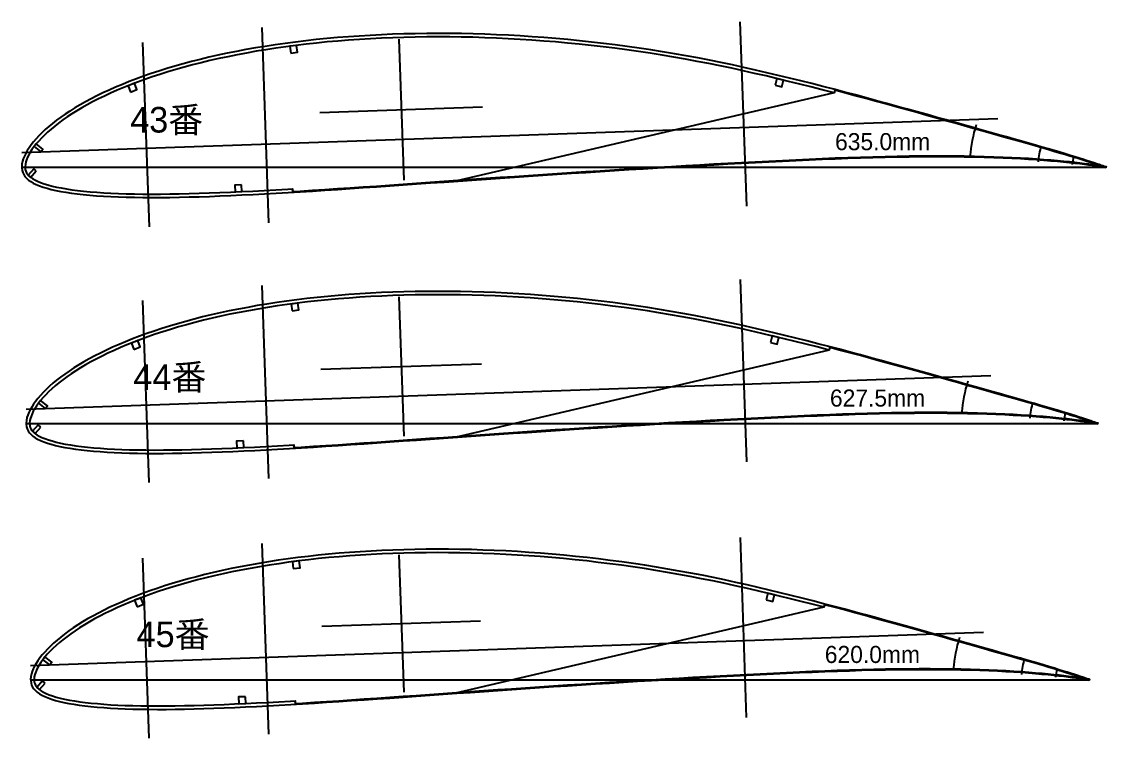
# Model space of a CAD drawing. Header units: metres. Extents: x -277 to 515, y -3484 to 105.
# Drawn here: x -222 to 413, y -3484 to -3065 of the extents above; entities that cross this region are included whole.
import ezdxf

# ---------------------------------------------------------------- set-up
doc = ezdxf.new("R2010")
doc.units = ezdxf.units.M
for name, color, linetype in [('FoilLayer', 7, 'Continuous'), ('RefFoilLayer', 7, 'Continuous'), ('StringerLayer', 7, 'Continuous'), ('SubLayer', 7, 'Continuous'), ('TextLayer', 7, 'Continuous')]:
    doc.layers.add(name, color=color, linetype=linetype)
doc.styles.add('MSゴシック', font='bigfont')

msp = doc.modelspace()

# ---------------------------------------------------------------- linework, layer by layer
at = {"layer": 'FoilLayer'}
for p, q in [((254, -3104.59), (253.49, -3106.53)), ((253.49, -3106.53), (31.75, -3158.23)), ((-63.5, -3164.66), (-63.62, -3162.66)), ((250.49, -3257.06), (31.38, -3308.13)), ((251, -3255.13), (250.49, -3257.06)), ((-62.75, -3314.48), (-62.87, -3312.49)), ((247.49, -3407.6), (31, -3458.04)), ((248, -3405.66), (247.49, -3407.6)), ((-62, -3464.31), (-62.12, -3462.31))]:
    msp.add_line(p, q, dxfattribs=at)
for points in [[(412.6, -3150.39), (412.48, -3150.35), (412.1, -3150.22), (411.5, -3150.01), (410.69, -3149.73), (409.66, -3149.37), (408.42, -3148.95), (406.99, -3148.46), (405.35, -3147.92), (403.52, -3147.31), (401.51, -3146.66), (399.3, -3145.95), (396.9, -3145.19), (394.32, -3144.39), (391.54, -3143.54), (388.59, -3142.65), (385.46, -3141.71), (382.16, -3140.74), (378.67, -3139.72), (375.01, -3138.67), (371.17, -3137.57), (367.17, -3136.43), (362.99, -3135.25), (358.67, -3134.02), (354.19, -3132.75), (349.56, -3131.45), (344.78, -3130.1), (339.87, -3128.71), (334.83, -3127.29), (329.66, -3125.83), (324.36, -3124.34), (318.94, -3122.82), (313.41, -3121.27), (307.77, -3119.69), (302.05, -3118.09), (296.22, -3116.48), (290.29, -3114.85), (284.28, -3113.2), (278.19, -3111.53), (272.03, -3109.84), (265.81, -3108.17), (259.52, -3106.5), (253.89, -3105.03), (253.49, -3106.53), (252.77, -3106.34), (246.36, -3104.68), (239.91, -3103.04), (233.4, -3101.41), (226.83, -3099.81), (220.22, -3098.22), (213.57, -3096.64), (206.91, -3095.1), (200.23, -3093.59), (193.53, -3092.13), (186.8, -3090.73), (180.02, -3089.37), (173.23, -3088.06), (166.41, -3086.8), (159.57, -3085.59), (152.71, -3084.45), (145.84, -3083.36), (138.93, -3082.33), (132.01, -3081.35), (125.09, -3080.43), (118.15, -3079.57), (111.21, -3078.76), (104.26, -3078.03), (97.3, -3077.35), (90.35, -3076.72), (83.4, -3076.16), (76.45, -3075.65), (69.53, -3075.2), (62.62, -3074.81), (55.72, -3074.49), (48.84, -3074.22), (41.99, -3074.01), (35.17, -3073.86), (28.38, -3073.77), (21.64, -3073.75), (14.91, -3073.79), (8.22, -3073.89), (1.58, -3074.03), (-5.01, -3074.24), (-11.54, -3074.51), (-18.02, -3074.84), (-24.45, -3075.23), (-30.84, -3075.68), (-37.15, -3076.18), (-43.38, -3076.73), (-49.54, -3077.35), (-55.65, -3078.03), (-61.68, -3078.77), (-67.63, -3079.55), (-73.51, -3080.39), (-79.3, -3081.26), (-84.99, -3082.2), (-90.6, -3083.19), (-96.13, -3084.24), (-101.56, -3085.33), (-106.9, -3086.47), (-112.13, -3087.64), (-117.25, -3088.86), (-122.27, -3090.14), (-127.19, -3091.46), (-132.01, -3092.84), (-136.71, -3094.23), (-141.31, -3095.67), (-145.78, -3097.14), (-150.14, -3098.66), (-154.39, -3100.21), (-158.53, -3101.79), (-162.54, -3103.4), (-166.43, -3105.03), (-170.18, -3106.68), (-173.81, -3108.37), (-177.32, -3110.07), (-180.71, -3111.8), (-183.96, -3113.53), (-187.09, -3115.29), (-190.06, -3117.03), (-192.9, -3118.8), (-195.6, -3120.58), (-198.19, -3122.38), (-200.63, -3124.16), (-202.93, -3125.94), (-205.08, -3127.69), (-207.08, -3129.46), (-208.96, -3131.22), (-210.69, -3132.97), (-212.29, -3134.7), (-213.74, -3136.39), (-215.06, -3138.06), (-216.22, -3139.68), (-217.23, -3141.24), (-218.1, -3142.79), (-218.8, -3144.21), (-219.41, -3145.77), (-219.81, -3146.88), (-220.1, -3148.34), (-220.25, -3149.81), (-220.26, -3150.11), (-220.14, -3151.4), (-219.87, -3152.32), (-219.45, -3153.22), (-218.83, -3154.13), (-218.05, -3155.02), (-217.09, -3155.89), (-215.96, -3156.71), (-214.61, -3157.5), (-213, -3158.25), (-211.15, -3158.99), (-209.09, -3159.71), (-206.88, -3160.41), (-204.48, -3161.05), (-201.87, -3161.63), (-199.05, -3162.18), (-196.03, -3162.71), (-192.86, -3163.21), (-189.51, -3163.65), (-185.98, -3164.03), (-182.24, -3164.37), (-178.3, -3164.69), (-174.22, -3164.98), (-169.98, -3165.22), (-165.57, -3165.41), (-160.99, -3165.55), (-156.2, -3165.65), (-151.27, -3165.72), (-146.19, -3165.76), (-140.97, -3165.74), (-135.56, -3165.67), (-129.98, -3165.57), (-124.24, -3165.44), (-118.38, -3165.29), (-112.38, -3165.09), (-106.23, -3164.85), (-99.91, -3164.57), (-93.45, -3164.28), (-86.88, -3163.97), (-80.2, -3163.63), (-73.38, -3163.24), (-66.42, -3162.82), (-63.62, -3162.66), (-63.53, -3164.21), (-59.24, -3163.95), (-52.05, -3163.52), (-44.77, -3163.06), (-37.38, -3162.56), (-29.87, -3162.05), (-22.25, -3161.53), (-14.56, -3161.03), (-6.79, -3160.49), (1.05, -3159.93), (8.99, -3159.36), (17.01, -3158.8), (25.08, -3158.24), (33.2, -3157.68), (41.37, -3157.1), (49.61, -3156.51), (57.9, -3155.94), (66.21, -3155.38), (74.54, -3154.82), (82.89, -3154.24), (91.29, -3153.67), (99.7, -3153.12), (108.11, -3152.59), (116.5, -3152.07), (124.89, -3151.53), (133.29, -3151), (141.67, -3150.5), (150.02, -3150.01), (158.32, -3149.53), (166.6, -3149.04), (174.85, -3148.56), (183.06, -3148.11), (191.2, -3147.68), (199.28, -3147.25), (207.3, -3146.81), (215.28, -3146.39), (223.2, -3146.01), (231.02, -3145.65), (238.75, -3145.29), (246.42, -3144.94), (254.01, -3144.62), (261.51, -3144.35), (268.89, -3144.11), (276.16, -3143.88), (283.33, -3143.68), (290.39, -3143.54), (297.31, -3143.44), (304.06, -3143.38), (310.68, -3143.33), (317.16, -3143.33), (323.49, -3143.37), (329.63, -3143.45), (335.58, -3143.56), (341.36, -3143.7), (346.97, -3143.86), (352.37, -3144.06), (357.57, -3144.3), (362.56, -3144.54), (367.35, -3144.81), (371.93, -3145.1), (376.28, -3145.43), (380.39, -3145.77), (384.26, -3146.1), (387.91, -3146.44), (391.32, -3146.78), (394.48, -3147.13), (397.4, -3147.48), (400.06, -3147.81), (402.47, -3148.13), (404.61, -3148.42), (406.52, -3148.69), (408.17, -3148.93), (409.57, -3149.13), (410.72, -3149.3), (411.63, -3149.44), (412.27, -3149.54), (412.69, -3149.6), (412.83, -3149.63)], [(407.73, -3300.39), (407.61, -3300.35), (407.23, -3300.22), (406.64, -3300.02), (405.83, -3299.74), (404.82, -3299.38), (403.6, -3298.96), (402.18, -3298.49), (400.56, -3297.95), (398.76, -3297.35), (396.76, -3296.7), (394.58, -3296), (392.21, -3295.25), (389.66, -3294.46), (386.92, -3293.62), (384, -3292.74), (380.91, -3291.82), (377.64, -3290.85), (374.2, -3289.85), (370.58, -3288.8), (366.79, -3287.73), (362.83, -3286.6), (358.7, -3285.43), (354.43, -3284.21), (350.01, -3282.96), (345.43, -3281.67), (340.71, -3280.34), (335.85, -3278.97), (330.87, -3277.56), (325.76, -3276.12), (320.53, -3274.65), (315.17, -3273.15), (309.7, -3271.62), (304.14, -3270.06), (298.48, -3268.47), (292.72, -3266.88), (286.86, -3265.27), (280.92, -3263.64), (274.9, -3261.99), (268.82, -3260.32), (262.67, -3258.67), (256.45, -3257.02), (250.89, -3255.56), (250.49, -3257.06), (249.78, -3256.87), (243.45, -3255.24), (237.07, -3253.62), (230.64, -3252.01), (224.15, -3250.43), (217.61, -3248.86), (211.05, -3247.3), (204.46, -3245.77), (197.86, -3244.28), (191.24, -3242.83), (184.59, -3241.45), (177.89, -3240.11), (171.18, -3238.81), (164.44, -3237.57), (157.69, -3236.38), (150.91, -3235.25), (144.11, -3234.17), (137.29, -3233.15), (130.45, -3232.18), (123.61, -3231.28), (116.75, -3230.42), (109.89, -3229.63), (103.03, -3228.9), (96.15, -3228.23), (89.28, -3227.61), (82.41, -3227.06), (75.55, -3226.55), (68.71, -3226.1), (61.88, -3225.72), (55.06, -3225.4), (48.26, -3225.14), (41.49, -3224.93), (34.76, -3224.78), (28.05, -3224.7), (21.38, -3224.67), (14.73, -3224.71), (8.12, -3224.81), (1.56, -3224.95), (-4.95, -3225.16), (-11.4, -3225.42), (-17.81, -3225.75), (-24.16, -3226.14), (-30.47, -3226.58), (-36.71, -3227.08), (-42.87, -3227.62), (-48.96, -3228.23), (-54.99, -3228.9), (-60.95, -3229.63), (-66.83, -3230.41), (-72.64, -3231.23), (-78.36, -3232.1), (-83.98, -3233.02), (-89.53, -3234), (-94.99, -3235.04), (-100.36, -3236.12), (-105.63, -3237.24), (-110.8, -3238.4), (-115.86, -3239.61), (-120.82, -3240.87), (-125.68, -3242.18), (-130.44, -3243.53), (-135.09, -3244.91), (-139.63, -3246.33), (-144.05, -3247.79), (-148.36, -3249.29), (-152.56, -3250.82), (-156.64, -3252.38), (-160.61, -3253.97), (-164.45, -3255.58), (-168.16, -3257.22), (-171.75, -3258.88), (-175.22, -3260.57), (-178.57, -3262.28), (-181.78, -3263.99), (-184.86, -3265.72), (-187.8, -3267.44), (-190.61, -3269.19), (-193.28, -3270.95), (-195.83, -3272.72), (-198.25, -3274.49), (-200.52, -3276.24), (-202.64, -3277.98), (-204.62, -3279.72), (-206.47, -3281.46), (-208.18, -3283.18), (-209.76, -3284.89), (-211.2, -3286.56), (-212.5, -3288.21), (-213.64, -3289.81), (-214.64, -3291.36), (-215.51, -3292.89), (-216.2, -3294.29), (-216.79, -3295.83), (-217.19, -3296.92), (-217.48, -3298.36), (-217.62, -3299.81), (-217.63, -3300.11), (-217.52, -3301.38), (-217.25, -3302.28), (-216.84, -3303.16), (-216.22, -3304.07), (-215.46, -3304.94), (-214.51, -3305.8), (-213.39, -3306.61), (-212.06, -3307.39), (-210.48, -3308.13), (-208.65, -3308.86), (-206.61, -3309.57), (-204.43, -3310.26), (-202.06, -3310.89), (-199.48, -3311.47), (-196.7, -3312.02), (-193.71, -3312.54), (-190.58, -3313.03), (-187.27, -3313.46), (-183.78, -3313.84), (-180.08, -3314.18), (-176.2, -3314.49), (-172.16, -3314.78), (-167.97, -3315.02), (-163.61, -3315.2), (-159.08, -3315.34), (-154.36, -3315.44), (-149.49, -3315.51), (-144.47, -3315.55), (-139.3, -3315.53), (-133.96, -3315.46), (-128.44, -3315.36), (-122.78, -3315.24), (-116.99, -3315.09), (-111.05, -3314.89), (-104.98, -3314.65), (-98.73, -3314.37), (-92.35, -3314.09), (-85.86, -3313.78), (-79.26, -3313.45), (-72.52, -3313.06), (-65.64, -3312.65), (-62.87, -3312.49), (-62.78, -3314.03), (-58.54, -3313.78), (-51.43, -3313.36), (-44.24, -3312.9), (-36.93, -3312.41), (-29.52, -3311.9), (-21.99, -3311.39), (-14.39, -3310.89), (-6.71, -3310.36), (1.04, -3309.8), (8.89, -3309.25), (16.81, -3308.69), (24.79, -3308.14), (32.81, -3307.58), (40.88, -3307.01), (49.02, -3306.43), (57.21, -3305.86), (65.43, -3305.31), (73.66, -3304.75), (81.91, -3304.19), (90.21, -3303.62), (98.52, -3303.08), (106.83, -3302.56), (115.13, -3302.04), (123.42, -3301.5), (131.71, -3300.98), (140, -3300.49), (148.25, -3300), (156.45, -3299.53), (164.63, -3299.04), (172.78, -3298.57), (180.9, -3298.13), (188.94, -3297.7), (196.92, -3297.27), (204.86, -3296.84), (212.74, -3296.43), (220.56, -3296.06), (228.29, -3295.7), (235.93, -3295.34), (243.51, -3294.99), (251.01, -3294.68), (258.42, -3294.41), (265.72, -3294.17), (272.9, -3293.95), (279.98, -3293.75), (286.96, -3293.61), (293.79, -3293.51), (300.47, -3293.45), (307.01, -3293.41), (313.42, -3293.4), (319.66, -3293.44), (325.73, -3293.53), (331.62, -3293.63), (337.33, -3293.76), (342.87, -3293.93), (348.21, -3294.13), (353.35, -3294.36), (358.28, -3294.6), (363.01, -3294.86), (367.54, -3295.15), (371.84, -3295.48), (375.9, -3295.81), (379.72, -3296.14), (383.33, -3296.48), (386.7, -3296.82), (389.82, -3297.16), (392.71, -3297.5), (395.33, -3297.83), (397.71, -3298.15), (399.84, -3298.44), (401.72, -3298.7), (403.35, -3298.93), (404.73, -3299.13), (405.87, -3299.3), (406.77, -3299.44), (407.41, -3299.54), (407.82, -3299.6), (407.96, -3299.63)], [(402.85, -3450.39), (402.73, -3450.35), (402.36, -3450.23), (401.78, -3450.02), (400.98, -3449.74), (399.98, -3449.4), (398.77, -3448.98), (397.37, -3448.51), (395.77, -3447.98), (393.99, -3447.38), (392.02, -3446.75), (389.86, -3446.05), (387.52, -3445.31), (385, -3444.53), (382.29, -3443.7), (379.41, -3442.83), (376.35, -3441.92), (373.13, -3440.96), (369.72, -3439.97), (366.15, -3438.94), (362.4, -3437.88), (358.49, -3436.76), (354.42, -3435.61), (350.19, -3434.41), (345.82, -3433.17), (341.3, -3431.89), (336.63, -3430.58), (331.84, -3429.22), (326.91, -3427.83), (321.87, -3426.41), (316.7, -3424.96), (311.4, -3423.47), (306, -3421.96), (300.5, -3420.42), (294.91, -3418.86), (289.22, -3417.28), (283.43, -3415.69), (277.56, -3414.08), (271.62, -3412.45), (265.61, -3410.8), (259.53, -3409.17), (253.39, -3407.54), (247.89, -3406.1), (247.49, -3407.6), (246.79, -3407.41), (240.53, -3405.8), (234.23, -3404.19), (227.88, -3402.61), (221.46, -3401.04), (215.01, -3399.49), (208.52, -3397.95), (202.01, -3396.44), (195.49, -3394.97), (188.95, -3393.54), (182.38, -3392.17), (175.76, -3390.85), (169.13, -3389.57), (162.47, -3388.34), (155.8, -3387.16), (149.1, -3386.04), (142.38, -3384.98), (135.64, -3383.97), (128.89, -3383.02), (122.13, -3382.12), (115.35, -3381.28), (108.58, -3380.49), (101.79, -3379.78), (95, -3379.11), (88.21, -3378.5), (81.42, -3377.95), (74.64, -3377.45), (67.89, -3377.01), (61.14, -3376.63), (54.4, -3376.32), (47.69, -3376.06), (40.99, -3375.86), (34.34, -3375.71), (27.71, -3375.62), (21.13, -3375.6), (14.56, -3375.64), (8.02, -3375.73), (1.55, -3375.87), (-4.89, -3376.08), (-11.26, -3376.34), (-17.59, -3376.66), (-23.87, -3377.05), (-30.1, -3377.49), (-36.27, -3377.97), (-42.35, -3378.51), (-48.37, -3379.11), (-54.33, -3379.78), (-60.22, -3380.49), (-66.03, -3381.26), (-71.77, -3382.08), (-77.42, -3382.93), (-82.98, -3383.85), (-88.45, -3384.82), (-93.85, -3385.84), (-99.15, -3386.9), (-104.36, -3388.02), (-109.47, -3389.16), (-114.46, -3390.35), (-119.37, -3391.6), (-124.17, -3392.89), (-128.88, -3394.23), (-133.47, -3395.59), (-137.95, -3397), (-142.32, -3398.44), (-146.58, -3399.91), (-150.72, -3401.43), (-154.76, -3402.97), (-158.68, -3404.54), (-162.48, -3406.13), (-166.14, -3407.75), (-169.69, -3409.4), (-173.11, -3411.06), (-176.42, -3412.75), (-179.59, -3414.44), (-182.64, -3416.15), (-185.54, -3417.85), (-188.31, -3419.58), (-190.95, -3421.32), (-193.48, -3423.07), (-195.86, -3424.81), (-198.11, -3426.54), (-200.2, -3428.26), (-202.16, -3429.98), (-203.99, -3431.7), (-205.68, -3433.4), (-207.24, -3435.09), (-208.66, -3436.74), (-209.94, -3438.37), (-211.07, -3439.95), (-212.06, -3441.47), (-212.91, -3442.98), (-213.59, -3444.37), (-214.18, -3445.88), (-214.57, -3446.96), (-214.85, -3448.38), (-215, -3449.81), (-215.01, -3450.1), (-214.9, -3451.35), (-214.63, -3452.25), (-214.23, -3453.11), (-213.62, -3454), (-212.87, -3454.87), (-211.93, -3455.71), (-210.83, -3456.51), (-209.52, -3457.28), (-207.95, -3458.01), (-206.15, -3458.73), (-204.13, -3459.44), (-201.98, -3460.11), (-199.64, -3460.74), (-197.09, -3461.31), (-194.34, -3461.85), (-191.4, -3462.36), (-188.3, -3462.85), (-185.03, -3463.28), (-181.58, -3463.65), (-177.93, -3463.98), (-174.09, -3464.29), (-170.1, -3464.58), (-165.96, -3464.82), (-161.66, -3465), (-157.18, -3465.13), (-152.51, -3465.23), (-147.7, -3465.3), (-142.74, -3465.34), (-137.64, -3465.32), (-132.36, -3465.25), (-126.91, -3465.15), (-121.31, -3465.03), (-115.59, -3464.88), (-109.73, -3464.69), (-103.72, -3464.45), (-97.55, -3464.18), (-91.25, -3463.9), (-84.83, -3463.6), (-78.31, -3463.26), (-71.65, -3462.88), (-64.85, -3462.47), (-62.12, -3462.31), (-62.03, -3463.86), (-57.84, -3463.61), (-50.82, -3463.19), (-43.71, -3462.75), (-36.49, -3462.26), (-29.16, -3461.75), (-21.73, -3461.25), (-14.22, -3460.75), (-6.63, -3460.23), (1.03, -3459.68), (8.78, -3459.13), (16.6, -3458.58), (24.49, -3458.04), (32.41, -3457.49), (40.39, -3456.92), (48.44, -3456.35), (56.53, -3455.79), (64.64, -3455.24), (72.78, -3454.69), (80.93, -3454.13), (89.13, -3453.57), (97.35, -3453.04), (105.56, -3452.52), (113.75, -3452.01), (121.94, -3451.48), (130.14, -3450.96), (138.32, -3450.47), (146.48, -3450), (154.58, -3449.53), (162.66, -3449.05), (170.72, -3448.58), (178.73, -3448.14), (186.68, -3447.72), (194.57, -3447.3), (202.41, -3446.87), (210.2, -3446.47), (217.92, -3446.1), (225.56, -3445.74), (233.11, -3445.39), (240.6, -3445.05), (248.01, -3444.74), (255.33, -3444.47), (262.54, -3444.24), (269.63, -3444.01), (276.64, -3443.82), (283.53, -3443.68), (290.28, -3443.59), (296.88, -3443.52), (303.34, -3443.48), (309.67, -3443.47), (315.84, -3443.52), (321.84, -3443.6), (327.65, -3443.7), (333.3, -3443.83), (338.77, -3443.99), (344.05, -3444.19), (349.12, -3444.42), (353.99, -3444.66), (358.67, -3444.92), (363.15, -3445.2), (367.39, -3445.53), (371.41, -3445.86), (375.18, -3446.19), (378.75, -3446.51), (382.07, -3446.85), (385.17, -3447.19), (388.01, -3447.53), (390.61, -3447.86), (392.96, -3448.17), (395.06, -3448.45), (396.92, -3448.71), (398.53, -3448.94), (399.9, -3449.14), (401.02, -3449.31), (401.91, -3449.44), (402.54, -3449.54), (402.94, -3449.6), (403.08, -3449.63)]]:
    msp.add_lwpolyline(points, close=True, dxfattribs=at)
at = {"layer": 'RefFoilLayer'}
for points in [[(412.75, -3149.97), (412.62, -3149.92), (412.25, -3149.8), (411.65, -3149.59), (410.83, -3149.3), (409.8, -3148.95), (408.57, -3148.52), (407.13, -3148.04), (405.49, -3147.49), (403.66, -3146.88), (401.64, -3146.23), (399.43, -3145.52), (397.03, -3144.76), (394.45, -3143.96), (391.67, -3143.11), (388.72, -3142.21), (385.59, -3141.28), (382.28, -3140.3), (378.8, -3139.29), (375.13, -3138.23), (371.3, -3137.14), (367.29, -3136), (363.12, -3134.82), (358.79, -3133.58), (354.32, -3132.32), (349.68, -3131.01), (344.9, -3129.67), (339.99, -3128.28), (334.95, -3126.85), (329.78, -3125.39), (324.48, -3123.91), (319.06, -3122.39), (313.53, -3120.84), (307.9, -3119.26), (302.17, -3117.66), (296.34, -3116.05), (290.41, -3114.41), (284.4, -3112.76), (278.31, -3111.09), (272.15, -3109.41), (265.93, -3107.74), (259.63, -3106.07), (253.27, -3104.4), (246.86, -3102.74), (240.39, -3101.1), (233.88, -3099.47), (227.3, -3097.86), (220.68, -3096.28), (214.03, -3094.7), (207.35, -3093.15), (200.66, -3091.64), (193.94, -3090.17), (187.19, -3088.77), (180.4, -3087.41), (173.6, -3086.09), (166.76, -3084.83), (159.9, -3083.62), (153.03, -3082.47), (146.13, -3081.38), (139.21, -3080.34), (132.27, -3079.37), (125.33, -3078.45), (118.38, -3077.58), (111.42, -3076.78), (104.45, -3076.04), (97.48, -3075.36), (90.51, -3074.73), (83.54, -3074.17), (76.58, -3073.65), (69.64, -3073.2), (62.71, -3072.81), (55.8, -3072.49), (48.9, -3072.22), (42.03, -3072.01), (35.2, -3071.86), (28.39, -3071.77), (21.62, -3071.75), (14.88, -3071.79), (8.17, -3071.89), (1.52, -3072.03), (-5.09, -3072.24), (-11.64, -3072.51), (-18.14, -3072.85), (-24.59, -3073.24), (-30.99, -3073.69), (-37.33, -3074.19), (-43.58, -3074.74), (-49.77, -3075.36), (-55.89, -3076.05), (-61.94, -3076.78), (-67.91, -3077.57), (-73.81, -3078.41), (-79.62, -3079.29), (-85.34, -3080.23), (-90.97, -3081.23), (-96.52, -3082.28), (-101.98, -3083.37), (-107.34, -3084.52), (-112.59, -3085.7), (-117.74, -3086.92), (-122.79, -3088.21), (-127.73, -3089.54), (-132.58, -3090.92), (-137.31, -3092.32), (-141.93, -3093.77), (-146.44, -3095.26), (-150.83, -3096.78), (-155.1, -3098.34), (-159.27, -3099.94), (-163.31, -3101.55), (-167.23, -3103.2), (-171.02, -3104.87), (-174.69, -3106.57), (-178.23, -3108.29), (-181.65, -3110.04), (-184.94, -3111.79), (-188.1, -3113.56), (-191.12, -3115.33), (-194, -3117.13), (-196.74, -3118.94), (-199.36, -3120.76), (-201.85, -3122.58), (-204.2, -3124.39), (-206.4, -3126.19), (-208.46, -3128), (-210.38, -3129.81), (-212.16, -3131.61), (-213.8, -3133.39), (-215.32, -3135.15), (-216.68, -3136.89), (-217.9, -3138.6), (-218.97, -3140.27), (-219.9, -3141.92), (-220.67, -3143.49), (-221.3, -3145.12), (-221.77, -3146.5), (-222.09, -3148.15), (-222.25, -3149.81), (-222.24, -3150.34), (-222.05, -3152.02), (-221.66, -3153.21), (-221.09, -3154.36), (-220.32, -3155.46), (-219.38, -3156.52), (-218.26, -3157.51), (-216.95, -3158.45), (-215.46, -3159.31), (-213.74, -3160.11), (-211.81, -3160.88), (-209.68, -3161.62), (-207.39, -3162.34), (-204.91, -3163), (-202.25, -3163.6), (-199.4, -3164.15), (-196.34, -3164.69), (-193.12, -3165.19), (-189.73, -3165.63), (-186.16, -3166.02), (-182.4, -3166.36), (-178.45, -3166.68), (-174.33, -3166.97), (-170.06, -3167.22), (-165.63, -3167.41), (-161.03, -3167.55), (-156.23, -3167.65), (-151.29, -3167.72), (-146.19, -3167.76), (-140.94, -3167.74), (-135.53, -3167.67), (-129.94, -3167.56), (-124.19, -3167.44), (-118.32, -3167.29), (-112.3, -3167.09), (-106.14, -3166.85), (-99.82, -3166.57), (-93.36, -3166.28), (-86.78, -3165.97), (-80.09, -3165.63), (-73.26, -3165.24), (-66.3, -3164.82), (-59.21, -3164.4), (-52.02, -3163.97), (-44.74, -3163.51), (-37.35, -3163.01), (-29.84, -3162.5), (-22.23, -3161.98), (-14.53, -3161.47), (-6.76, -3160.94), (1.09, -3160.38), (9.02, -3159.81), (17.04, -3159.25), (25.12, -3158.69), (33.23, -3158.13), (41.4, -3157.54), (49.64, -3156.96), (57.93, -3156.39), (66.24, -3155.83), (74.57, -3155.26), (82.92, -3154.69), (91.32, -3154.12), (99.73, -3153.57), (108.14, -3153.04), (116.53, -3152.51), (124.92, -3151.97), (133.32, -3151.45), (141.7, -3150.95), (150.05, -3150.46), (158.35, -3149.97), (166.62, -3149.49), (174.87, -3149.01), (183.08, -3148.56), (191.22, -3148.13), (199.3, -3147.69), (207.33, -3147.26), (215.3, -3146.84), (223.22, -3146.46), (231.04, -3146.1), (238.77, -3145.74), (246.44, -3145.39), (254.03, -3145.07), (261.52, -3144.8), (268.91, -3144.56), (276.17, -3144.33), (283.34, -3144.13), (290.39, -3143.99), (297.31, -3143.89), (304.07, -3143.83), (310.68, -3143.78), (317.16, -3143.78), (323.48, -3143.82), (329.62, -3143.9), (335.57, -3144.01), (341.35, -3144.15), (346.95, -3144.31), (352.35, -3144.51), (357.55, -3144.75), (362.53, -3144.99), (367.32, -3145.26), (371.9, -3145.55), (376.24, -3145.88), (380.35, -3146.22), (384.22, -3146.55), (387.86, -3146.89), (391.27, -3147.23), (394.43, -3147.58), (397.34, -3147.92), (400, -3148.26), (402.41, -3148.58), (404.55, -3148.87), (406.46, -3149.14), (408.1, -3149.37), (409.51, -3149.57), (410.65, -3149.75), (411.56, -3149.89), (412.21, -3149.99), (412.61, -3150.04), (412.75, -3150.07)], [(407.87, -3299.97), (407.75, -3299.92), (407.38, -3299.8), (406.79, -3299.59), (405.98, -3299.31), (404.96, -3298.96), (403.74, -3298.54), (402.32, -3298.06), (400.7, -3297.52), (398.9, -3296.92), (396.9, -3296.27), (394.72, -3295.57), (392.34, -3294.82), (389.79, -3294.03), (387.05, -3293.19), (384.13, -3292.31), (381.04, -3291.38), (377.77, -3290.42), (374.32, -3289.41), (370.7, -3288.37), (366.91, -3287.29), (362.95, -3286.16), (358.83, -3285), (354.55, -3283.78), (350.13, -3282.53), (345.55, -3281.24), (340.83, -3279.91), (335.97, -3278.53), (330.99, -3277.13), (325.88, -3275.68), (320.65, -3274.22), (315.29, -3272.72), (309.83, -3271.18), (304.26, -3269.62), (298.6, -3268.04), (292.84, -3266.45), (286.98, -3264.83), (281.04, -3263.2), (275.02, -3261.55), (268.94, -3259.89), (262.79, -3258.24), (256.57, -3256.59), (250.28, -3254.94), (243.94, -3253.3), (237.55, -3251.67), (231.12, -3250.07), (224.61, -3248.48), (218.08, -3246.91), (211.5, -3245.35), (204.9, -3243.82), (198.29, -3242.32), (191.65, -3240.88), (184.98, -3239.49), (178.27, -3238.15), (171.55, -3236.85), (164.79, -3235.6), (158.02, -3234.41), (151.22, -3233.27), (144.4, -3232.19), (137.56, -3231.17), (130.71, -3230.2), (123.85, -3229.29), (116.98, -3228.44), (110.1, -3227.64), (103.22, -3226.91), (96.33, -3226.24), (89.44, -3225.62), (82.56, -3225.06), (75.68, -3224.55), (68.82, -3224.11), (61.97, -3223.73), (55.14, -3223.41), (48.33, -3223.14), (41.54, -3222.93), (34.78, -3222.78), (28.06, -3222.7), (21.37, -3222.67), (14.7, -3222.71), (8.08, -3222.81), (1.5, -3222.95), (-5.03, -3223.16), (-11.5, -3223.42), (-17.93, -3223.76), (-24.3, -3224.15), (-30.63, -3224.59), (-36.89, -3225.09), (-43.07, -3225.63), (-49.18, -3226.24), (-55.23, -3226.92), (-61.21, -3227.65), (-67.11, -3228.43), (-72.94, -3229.25), (-78.68, -3230.13), (-84.33, -3231.05), (-89.9, -3232.04), (-95.38, -3233.08), (-100.77, -3234.16), (-106.07, -3235.29), (-111.27, -3236.46), (-116.35, -3237.67), (-121.34, -3238.94), (-126.23, -3240.25), (-131.01, -3241.62), (-135.69, -3243), (-140.26, -3244.43), (-144.71, -3245.9), (-149.05, -3247.41), (-153.27, -3248.95), (-157.39, -3250.53), (-161.38, -3252.13), (-165.26, -3253.75), (-169, -3255.4), (-172.62, -3257.08), (-176.13, -3258.78), (-179.51, -3260.51), (-182.76, -3262.24), (-185.88, -3263.99), (-188.86, -3265.74), (-191.71, -3267.52), (-194.42, -3269.31), (-197.01, -3271.11), (-199.47, -3272.9), (-201.78, -3274.69), (-203.96, -3276.47), (-206, -3278.26), (-207.89, -3280.05), (-209.65, -3281.83), (-211.28, -3283.59), (-212.77, -3285.33), (-214.12, -3287.05), (-215.33, -3288.73), (-216.39, -3290.38), (-217.3, -3292.01), (-218.06, -3293.57), (-218.68, -3295.17), (-219.15, -3296.54), (-219.47, -3298.17), (-219.62, -3299.81), (-219.62, -3300.34), (-219.42, -3302), (-219.04, -3303.18), (-218.48, -3304.31), (-217.72, -3305.4), (-216.79, -3306.44), (-215.68, -3307.42), (-214.39, -3308.35), (-212.91, -3309.2), (-211.22, -3309.99), (-209.31, -3310.75), (-207.21, -3311.48), (-204.94, -3312.19), (-202.49, -3312.85), (-199.86, -3313.44), (-197.04, -3313.99), (-194.02, -3314.51), (-190.84, -3315.01), (-187.49, -3315.45), (-183.96, -3315.83), (-180.24, -3316.17), (-176.34, -3316.48), (-172.27, -3316.77), (-168.06, -3317.02), (-163.68, -3317.2), (-159.13, -3317.34), (-154.39, -3317.44), (-149.5, -3317.51), (-144.46, -3317.55), (-139.28, -3317.53), (-133.92, -3317.46), (-128.4, -3317.36), (-122.72, -3317.24), (-116.92, -3317.09), (-110.98, -3316.89), (-104.89, -3316.65), (-98.65, -3316.37), (-92.26, -3316.09), (-85.76, -3315.78), (-79.14, -3315.44), (-72.4, -3315.06), (-65.52, -3314.65), (-58.51, -3314.23), (-51.41, -3313.81), (-44.21, -3313.35), (-36.9, -3312.86), (-29.49, -3312.35), (-21.96, -3311.84), (-14.36, -3311.34), (-6.68, -3310.81), (1.07, -3310.25), (8.92, -3309.7), (16.84, -3309.14), (24.82, -3308.59), (32.84, -3308.03), (40.91, -3307.45), (49.05, -3306.88), (57.24, -3306.31), (65.46, -3305.76), (73.69, -3305.2), (81.94, -3304.64), (90.24, -3304.07), (98.55, -3303.53), (106.86, -3303.01), (115.16, -3302.48), (123.45, -3301.95), (131.74, -3301.43), (140.02, -3300.94), (148.28, -3300.45), (156.48, -3299.97), (164.65, -3299.49), (172.81, -3299.02), (180.92, -3298.58), (188.97, -3298.15), (196.95, -3297.72), (204.88, -3297.29), (212.76, -3296.88), (220.58, -3296.5), (228.31, -3296.15), (235.95, -3295.79), (243.53, -3295.44), (251.03, -3295.13), (258.43, -3294.86), (265.73, -3294.62), (272.91, -3294.4), (279.99, -3294.2), (286.96, -3294.06), (293.8, -3293.96), (300.48, -3293.9), (307.01, -3293.86), (313.41, -3293.85), (319.66, -3293.89), (325.73, -3293.98), (331.61, -3294.08), (337.32, -3294.21), (342.85, -3294.38), (348.19, -3294.58), (353.32, -3294.81), (358.25, -3295.05), (362.98, -3295.31), (367.51, -3295.6), (371.8, -3295.93), (375.86, -3296.26), (379.68, -3296.59), (383.28, -3296.93), (386.65, -3297.26), (389.77, -3297.61), (392.65, -3297.95), (395.27, -3298.28), (397.65, -3298.59), (399.77, -3298.88), (401.66, -3299.15), (403.28, -3299.38), (404.67, -3299.58), (405.8, -3299.75), (406.7, -3299.89), (407.34, -3299.99), (407.74, -3300.04), (407.87, -3300.07)], [(403, -3449.97), (402.88, -3449.93), (402.51, -3449.8), (401.93, -3449.6), (401.13, -3449.32), (400.12, -3448.97), (398.91, -3448.56), (397.51, -3448.08), (395.91, -3447.55), (394.13, -3446.96), (392.16, -3446.32), (390, -3445.62), (387.65, -3444.88), (385.13, -3444.1), (382.42, -3443.27), (379.54, -3442.4), (376.48, -3441.49), (373.25, -3440.53), (369.85, -3439.54), (366.27, -3438.51), (362.53, -3437.44), (358.61, -3436.33), (354.54, -3435.18), (350.32, -3433.97), (345.95, -3432.74), (341.42, -3431.46), (336.76, -3430.15), (331.96, -3428.79), (327.04, -3427.4), (321.99, -3425.97), (316.82, -3424.52), (311.52, -3423.04), (306.12, -3421.53), (300.62, -3419.98), (295.03, -3418.42), (289.34, -3416.85), (283.55, -3415.25), (277.68, -3413.64), (271.74, -3412.01), (265.72, -3410.37), (259.65, -3408.74), (253.5, -3407.11), (247.29, -3405.48), (241.03, -3403.86), (234.71, -3402.25), (228.35, -3400.67), (221.93, -3399.1), (215.47, -3397.55), (208.97, -3396), (202.45, -3394.49), (195.92, -3393.01), (189.36, -3391.58), (182.77, -3390.21), (176.14, -3388.88), (169.49, -3387.6), (162.82, -3386.37), (156.13, -3385.19), (149.41, -3384.07), (142.68, -3383), (135.92, -3381.99), (129.15, -3381.04), (122.37, -3380.14), (115.58, -3379.29), (108.79, -3378.51), (101.99, -3377.79), (95.18, -3377.12), (88.37, -3376.51), (81.57, -3375.96), (74.77, -3375.46), (68, -3375.01), (61.23, -3374.64), (54.48, -3374.32), (47.75, -3374.06), (41.04, -3373.86), (34.37, -3373.71), (27.72, -3373.62), (21.11, -3373.6), (14.53, -3373.64), (7.98, -3373.73), (1.48, -3373.87), (-4.97, -3374.08), (-11.36, -3374.34), (-17.71, -3374.67), (-24.01, -3375.05), (-30.26, -3375.49), (-36.44, -3375.98), (-42.55, -3376.52), (-48.59, -3377.12), (-54.57, -3377.79), (-60.48, -3378.51), (-66.31, -3379.28), (-72.07, -3380.1), (-77.74, -3380.96), (-83.32, -3381.88), (-88.82, -3382.85), (-94.24, -3383.88), (-99.57, -3384.95), (-104.8, -3386.06), (-109.94, -3387.22), (-114.96, -3388.41), (-119.89, -3389.67), (-124.72, -3390.97), (-129.45, -3392.31), (-134.07, -3393.68), (-138.58, -3395.1), (-142.98, -3396.55), (-147.27, -3398.04), (-151.44, -3399.56), (-155.51, -3401.12), (-159.46, -3402.7), (-163.28, -3404.3), (-166.98, -3405.94), (-170.56, -3407.6), (-174.02, -3409.28), (-177.36, -3410.98), (-180.57, -3412.69), (-183.66, -3414.42), (-186.6, -3416.15), (-189.42, -3417.91), (-192.09, -3419.67), (-194.65, -3421.45), (-197.09, -3423.23), (-199.37, -3424.99), (-201.52, -3426.76), (-203.53, -3428.52), (-205.41, -3430.29), (-207.15, -3432.04), (-208.75, -3433.79), (-210.23, -3435.5), (-211.56, -3437.2), (-212.75, -3438.86), (-213.8, -3440.5), (-214.71, -3442.11), (-215.46, -3443.64), (-216.07, -3445.23), (-216.53, -3446.58), (-216.84, -3448.19), (-217, -3449.81), (-216.99, -3450.33), (-216.8, -3451.97), (-216.42, -3453.14), (-215.87, -3454.26), (-215.12, -3455.33), (-214.2, -3456.36), (-213.1, -3457.33), (-211.83, -3458.25), (-210.37, -3459.09), (-208.69, -3459.87), (-206.81, -3460.62), (-204.73, -3461.35), (-202.49, -3462.05), (-200.07, -3462.69), (-197.48, -3463.27), (-194.69, -3463.82), (-191.7, -3464.34), (-188.56, -3464.83), (-185.25, -3465.26), (-181.76, -3465.64), (-178.09, -3465.98), (-174.23, -3466.29), (-170.21, -3466.57), (-166.05, -3466.81), (-161.72, -3466.99), (-157.22, -3467.13), (-152.54, -3467.23), (-147.71, -3467.3), (-142.73, -3467.34), (-137.61, -3467.32), (-132.32, -3467.25), (-126.87, -3467.15), (-121.26, -3467.03), (-115.52, -3466.88), (-109.65, -3466.68), (-103.64, -3466.45), (-97.47, -3466.18), (-91.15, -3465.9), (-84.73, -3465.59), (-78.2, -3465.26), (-71.53, -3464.88), (-64.74, -3464.47), (-57.81, -3464.06), (-50.79, -3463.64), (-43.68, -3463.19), (-36.46, -3462.7), (-29.13, -3462.2), (-21.7, -3461.7), (-14.19, -3461.2), (-6.6, -3460.68), (1.06, -3460.13), (8.81, -3459.58), (16.64, -3459.03), (24.52, -3458.49), (32.45, -3457.94), (40.43, -3457.37), (48.47, -3456.8), (56.56, -3456.24), (64.67, -3455.69), (72.81, -3455.14), (80.96, -3454.58), (89.16, -3454.02), (97.37, -3453.48), (105.58, -3452.97), (113.78, -3452.46), (121.97, -3451.93), (130.17, -3451.41), (138.35, -3450.92), (146.5, -3450.45), (154.61, -3449.98), (162.69, -3449.5), (170.74, -3449.03), (178.76, -3448.59), (186.71, -3448.17), (194.59, -3447.75), (202.43, -3447.32), (210.22, -3446.92), (217.94, -3446.55), (225.58, -3446.19), (233.13, -3445.84), (240.62, -3445.5), (248.03, -3445.19), (255.34, -3444.92), (262.55, -3444.69), (269.65, -3444.46), (276.65, -3444.27), (283.53, -3444.13), (290.29, -3444.04), (296.88, -3443.97), (303.34, -3443.93), (309.67, -3443.92), (315.84, -3443.97), (321.83, -3444.05), (327.64, -3444.15), (333.29, -3444.28), (338.75, -3444.44), (344.03, -3444.64), (349.1, -3444.87), (353.97, -3445.11), (358.64, -3445.37), (363.11, -3445.65), (367.36, -3445.98), (371.37, -3446.3), (375.14, -3446.63), (378.7, -3446.96), (382.02, -3447.3), (385.11, -3447.64), (387.96, -3447.97), (390.55, -3448.3), (392.9, -3448.61), (395, -3448.9), (396.86, -3449.16), (398.46, -3449.39), (399.83, -3449.58), (400.95, -3449.75), (401.84, -3449.89), (402.47, -3449.99), (402.86, -3450.04), (403, -3450.07)]]:
    msp.add_lwpolyline(points, close=True, dxfattribs=at)
at = {"layer": 'StringerLayer'}
for points in [[(-64.7, -3083.2), (-60.73, -3082.68), (-61.26, -3078.71), (-65.22, -3079.23), (-64.7, -3083.2)], [(218.91, -3102.02), (222.79, -3102.95), (223.73, -3099.06), (219.84, -3098.13), (218.91, -3102.02)], [(-158.47, -3106.06), (-154.74, -3104.63), (-156.17, -3100.89), (-159.9, -3102.32), (-158.47, -3106.06)], [(-211.01, -3141.01), (-209.78, -3139.43), (-213.71, -3136.35), (-214.94, -3137.92), (-211.01, -3141.01)], [(-213.68, -3152.21), (-215.18, -3150.89), (-218.5, -3154.63), (-217, -3155.95), (-213.68, -3152.21)], [(-93.52, -3160.28), (-97.51, -3160.46), (-97.34, -3164.46), (-93.34, -3164.28), (-93.52, -3160.28)], [(-63.95, -3234.06), (-59.98, -3233.54), (-60.51, -3229.57), (-64.47, -3230.09), (-63.95, -3234.06)], [(-156.6, -3256.65), (-152.86, -3255.22), (-154.29, -3251.48), (-158.03, -3252.91), (-156.6, -3256.65)], [(216.28, -3252.65), (220.17, -3253.58), (221.1, -3249.7), (217.21, -3248.76), (216.28, -3252.65)], [(-208.46, -3291.17), (-207.23, -3289.6), (-211.16, -3286.51), (-212.39, -3288.09), (-208.46, -3291.17)], [(-211.09, -3302.13), (-212.59, -3300.81), (-215.91, -3304.55), (-214.41, -3305.87), (-211.09, -3302.13)], [(-92.39, -3310.09), (-96.39, -3310.27), (-96.21, -3314.26), (-92.22, -3314.09), (-92.39, -3310.09)], [(-63.2, -3384.92), (-59.23, -3384.4), (-59.76, -3380.43), (-63.72, -3380.96), (-63.2, -3384.92)], [(-154.72, -3407.24), (-150.99, -3405.81), (-152.42, -3402.08), (-156.15, -3403.51), (-154.72, -3407.24)], [(213.66, -3403.28), (217.54, -3404.21), (218.48, -3400.33), (214.59, -3399.39), (213.66, -3403.28)], [(-205.91, -3441.34), (-204.68, -3439.77), (-208.61, -3436.68), (-209.84, -3438.25), (-205.91, -3441.34)], [(-208.51, -3452.05), (-210, -3450.72), (-213.32, -3454.47), (-211.82, -3455.79), (-208.51, -3452.05)], [(-91.27, -3459.9), (-95.26, -3460.07), (-95.09, -3464.07), (-91.09, -3463.89), (-91.27, -3459.9)]]:
    msp.add_lwpolyline(points, dxfattribs=at)
at = {"layer": 'SubLayer'}
for p, q in [((198.33, -3064.86), (202.09, -3172.75)), ((-81.72, -3068.29), (-77.74, -3182.52)), ((-151.46, -3077.08), (-147.69, -3184.96)), ((-1.44, -3075.02), (1.44, -3157.52)), ((-47.6, -3117.93), (47.6, -3114.6)), ((349.25, -3121.75), (-222.25, -3141.7)), ((-222.25, -3150), (412.75, -3150)), ((-81.7, -3219.29), (-77.76, -3332.17)), ((198.35, -3215.79), (202.07, -3322.4)), ((-1.42, -3225.9), (1.42, -3307.43)), ((-151.44, -3228), (-147.72, -3334.61)), ((-47.03, -3268.31), (47.03, -3265.02)), ((345.12, -3272.08), (-219.62, -3291.8)), ((-219.62, -3300), (407.87, -3300)), ((-81.68, -3370.29), (-77.79, -3481.82)), ((198.36, -3366.71), (202.04, -3472.05)), ((-1.41, -3376.79), (1.41, -3457.34)), ((-151.42, -3378.93), (-147.74, -3484.26)), ((-46.47, -3418.69), (46.47, -3415.44)), ((341, -3422.41), (-217, -3441.9)), ((-217, -3450), (403, -3450))]:
    msp.add_line(p, q, dxfattribs=at)
for centre, radius in [((412.75, -3150), 80), ((412.75, -3150), 40), ((412.75, -3150), 20), ((407.87, -3300), 80), ((407.87, -3300), 40), ((407.87, -3300), 20), ((403, -3450), 80), ((403, -3450), 40), ((403, -3450), 20)]:
    msp.add_arc(centre, radius, 162, 175.5, dxfattribs=at)

# ---------------------------------------------------------------- texts
at = {"layer": 'TextLayer', "style": 'MSゴシック'}
for s, height, p in [('43番', 15, (-158.75, -3129.74)), ('635.0mm', 10, (254, -3140.07)), ('44番', 15, (-156.87, -3280.33)), ('627.5mm', 10, (251, -3290.13)), ('45番', 15, (-155, -3430.92)), ('620.0mm', 10, (248, -3440.19))]:
    msp.add_text(s, height=height, dxfattribs=at).set_placement(p)

doc.saveas('drawing.dxf')
